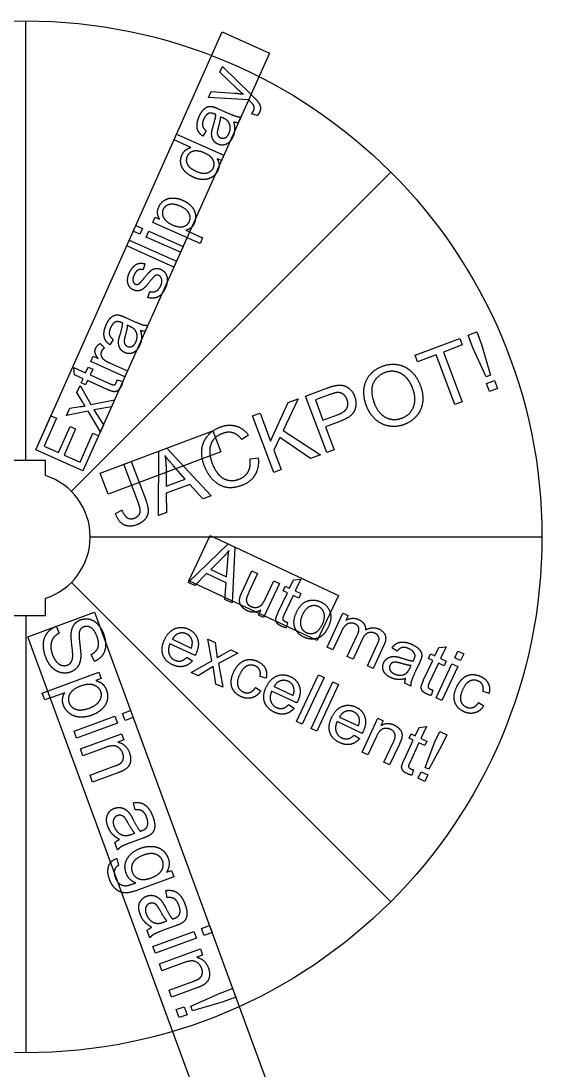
# Model space of a CAD drawing. Header units: millimetres. Extents: x 0 to 539, y 3 to 272.
# Drawn here: x 478.5 to 539.1, y 128.2 to 250.2 of the extents above; entities that cross this region are included whole.
import ezdxf

# ---------------------------------------------------------------- set-up
doc = ezdxf.new("R2010")
doc.units = ezdxf.units.MM
doc.layers.get('0').update_dxf_attribs({"linetype": 'CONTINUOUS'})

msp = doc.modelspace()

# ---------------------------------------------------------------- linework, layer by layer
for p, q in [((479.07, 199.12), (479.07, 250.25)), ((501.64, 244.3), (501.94, 244.97)), ((503.58, 242.42), (501.64, 244.3)), ((501.94, 244.97), (505.3, 241.66)), ((500.32, 241.34), (500.64, 242.06)), ((500.64, 242.06), (503.31, 241.86)), ((504.97, 241.07), (500.32, 241.34)), ((501.43, 240.05), (502.33, 239.65)), ((505.97, 239.24), (505.31, 239.44)), ((501.94, 239), (501.7, 239.11)), ((504.09, 239.12), (503.78, 238.42)), ((496.31, 236.41), (496.61, 237.08)), ((496.61, 237.08), (502.09, 234.63)), ((500.06, 237.46), (499.67, 236.84)), ((498.28, 235.53), (496.31, 236.41)), ((502.09, 234.63), (501.81, 234.01)), ((501.81, 234.01), (501.31, 234.23)), ((484.38, 195.55), (521.5, 232.68)), ((493.84, 226.82), (494.12, 227.43)), ((494.12, 227.43), (494.63, 227.2)), ((491.58, 225.8), (491.88, 226.47)), ((492.35, 225.45), (491.58, 225.8)), ((491.88, 226.47), (492.65, 226.12)), ((492.65, 226.12), (492.35, 225.45)), ((493.09, 225.12), (493.39, 225.8)), ((493.39, 225.8), (497.36, 224.03)), ((499.33, 224.37), (493.84, 226.82)), ((497.7, 225.91), (499.63, 225.04)), ((490.81, 224.08), (491.11, 224.75)), ((491.11, 224.75), (496.59, 222.31)), ((497.06, 223.35), (493.09, 225.12)), ((499.63, 225.04), (499.33, 224.37)), ((496.29, 221.63), (490.81, 224.08)), ((497.36, 224.03), (497.06, 223.35)), ((496.59, 222.31), (496.29, 221.63)), ((492.93, 222.01), (492.72, 221.31)), ((493.28, 218.08), (493.48, 218.79)), ((490.61, 215.79), (491.51, 215.39)), ((491.13, 214.75), (490.88, 214.86)), ((493.27, 214.86), (492.96, 214.16)), ((530.49, 213.71), (531.49, 214.08)), ((531.03, 212.25), (530.49, 213.71)), ((531.49, 214.08), (532.03, 212.63)), ((487.72, 212.75), (488.24, 212.24)), ((489.24, 213.21), (488.85, 212.59)), ((524.32, 211.39), (529.52, 213.34)), ((529.81, 212.57), (527.64, 211.75)), ((529.52, 213.34), (529.81, 212.57)), ((532.03, 212.63), (533.1, 209.07)), ((486.63, 210.65), (486.9, 211.26)), ((486.9, 211.26), (487.5, 210.99)), ((524.61, 210.62), (524.32, 211.39)), ((526.77, 211.43), (524.61, 210.62)), ((528.94, 205.65), (526.77, 211.43)), ((527.64, 211.75), (529.81, 205.97)), ((532.58, 208.87), (531.03, 212.25)), ((484.76, 209.09), (484.65, 209.94)), ((484.65, 209.94), (486.04, 209.32)), ((486.04, 209.32), (486.34, 210)), ((486.34, 210), (486.86, 209.77)), ((490.6, 208.88), (486.63, 210.65)), ((488.82, 210.48), (490.9, 209.55)), ((485.74, 208.65), (484.76, 209.09)), ((485.52, 208.16), (485.74, 208.65)), ((486.86, 209.77), (486.56, 209.09)), ((486.56, 209.09), (488.88, 208.05)), ((490.9, 209.55), (490.6, 208.88)), ((533.1, 209.07), (532.58, 208.87)), ((485.03, 207.06), (485.39, 207.87)), ((485.39, 207.87), (486.65, 205.66)), ((486.04, 207.93), (485.52, 208.16)), ((486.26, 208.42), (486.04, 207.93)), ((488.55, 207.4), (486.26, 208.42)), ((489.71, 208.5), (490.35, 208.33)), ((511.59, 206.61), (514.06, 207.54)), ((532.64, 208.08), (533.57, 208.43)), ((532.98, 207.17), (532.64, 208.08)), ((533.91, 207.51), (532.98, 207.17)), ((533.57, 208.43), (533.91, 207.51)), ((485.67, 205.97), (485.03, 207.06)), ((486.65, 205.66), (489.4, 206.2)), ((489.4, 206.2), (489.04, 205.37)), ((510.74, 206.3), (508.99, 202.61)), ((509.57, 205.86), (510.74, 206.3)), ((514.05, 200.06), (511.59, 206.61)), ((514.42, 206.79), (512.74, 206.17)), ((483.83, 204.36), (484.2, 205.2)), ((484.2, 205.2), (485.4, 205.4)), ((487.44, 205.11), (487.01, 205.04)), ((487.01, 205.04), (488.11, 203.3)), ((489.04, 205.37), (487.44, 205.11)), ((507.53, 201.38), (509.57, 205.86)), ((512.74, 206.17), (513.62, 203.82)), ((529.81, 205.97), (528.94, 205.65)), ((480.24, 200.37), (482, 204.33)), ((482.65, 204.05), (481.21, 200.81)), ((482, 204.33), (482.65, 204.05)), ((486.33, 204.86), (483.83, 204.36)), ((487.75, 202.48), (486.33, 204.86)), ((505.44, 204.31), (506.31, 204.63)), ((507.9, 197.75), (505.44, 204.31)), ((506.31, 204.63), (507.53, 201.38)), ((513.62, 203.82), (515.32, 204.46)), ((482.88, 200.06), (484.24, 203.09)), ((484.88, 202.81), (483.53, 199.77)), ((484.24, 203.09), (484.88, 202.81)), ((488.11, 203.3), (487.75, 202.48)), ((508.99, 202.61), (513.32, 199.79)), ((515.59, 203.68), (513.91, 203.05)), ((513.91, 203.05), (514.91, 200.39)), ((485.39, 198.94), (486.89, 202.31)), ((487.54, 202.02), (485.72, 197.93)), ((486.89, 202.31), (487.54, 202.02)), ((504.97, 202.08), (504.2, 201.56)), ((508.6, 201.8), (507.92, 200.35)), ((512.18, 199.36), (508.6, 201.8)), ((485.72, 197.93), (480.24, 200.37)), ((481.21, 200.81), (482.88, 200.06)), ((494.5, 192.73), (494.56, 200.22)), ((494.56, 200.22), (495.49, 200.57)), ((495.49, 200.57), (500.63, 195.03)), ((507.92, 200.35), (508.77, 198.08)), ((514.91, 200.39), (514.05, 200.06)), ((483.53, 199.77), (485.39, 198.94)), ((490.48, 198.69), (491.34, 199.02)), ((491.34, 199.02), (493.02, 194.55)), ((505.14, 199.34), (506.09, 199.45)), ((513.32, 199.79), (512.18, 199.36)), ((492.17, 194.18), (490.48, 198.69)), ((495.38, 198.32), (495.38, 196.13)), ((497.6, 196.96), (496.24, 198.52)), ((508.77, 198.08), (507.9, 197.75)), ((495.38, 196.13), (497.6, 196.96)), ((498.14, 196.35), (495.4, 195.33)), ((495.4, 195.33), (495.42, 193.07)), ((499.65, 194.66), (498.14, 196.35)), ((500.63, 195.03), (499.65, 194.66)), ((489.5, 192.97), (490.24, 193.37)), ((495.42, 193.07), (494.5, 192.73)), ((486.57, 190.25), (539.07, 190.25)), ((497.96, 184.96), (502.59, 189.43)), ((502.59, 189.43), (503.36, 189.07)), ((503.36, 189.07), (503.05, 182.59)), ((501.92, 187.78), (500.57, 186.46)), ((502.42, 185.6), (502.55, 187.38)), ((500.09, 185.98), (498.73, 184.61)), ((502.37, 184.92), (500.09, 185.98)), ((500.57, 186.46), (502.42, 185.6)), ((504.23, 183.87), (505.36, 186.31)), ((506.03, 186), (505.01, 183.81)), ((505.36, 186.31), (506.03, 186)), ((484.38, 184.95), (521.5, 147.82)), ((498.73, 184.61), (497.96, 184.96)), ((502.23, 182.97), (502.37, 184.92)), ((508.56, 184.82), (506.72, 180.88)), ((506.91, 183.02), (507.89, 185.13)), ((507.89, 185.13), (508.56, 184.82)), ((509, 183.98), (509.24, 184.5)), ((509.24, 184.5), (509.73, 184.27)), ((509.73, 184.27), (510.18, 185.25)), ((510.18, 185.25), (511.03, 185.34)), ((511.03, 185.34), (510.39, 183.96)), ((508.43, 181.49), (509.48, 183.75)), ((509.48, 183.75), (509, 183.98)), ((510.15, 183.44), (509.07, 181.14)), ((510.82, 183.13), (510.15, 183.44)), ((510.39, 183.96), (511.06, 183.65)), ((511.06, 183.65), (510.82, 183.13)), ((503.05, 182.59), (502.23, 182.97)), ((479.07, 181.12), (479.07, 130.25)), ((506.12, 181.16), (506.39, 181.74)), ((506.72, 180.88), (506.12, 181.16)), ((514.1, 177.44), (515.94, 181.38)), ((515.94, 181.38), (516.54, 181.1)), ((516.54, 181.1), (516.28, 180.55)), ((482.61, 179.85), (482.98, 179.05)), ((509.5, 180.31), (509.33, 179.67)), ((496.12, 178.35), (498.32, 177.32)), ((500.69, 175.85), (500.24, 178.36)), ((500.24, 178.36), (501.08, 177.98)), ((515.72, 179.17), (514.77, 177.13)), ((516.44, 176.35), (517.64, 178.91)), ((518.18, 178.32), (517.11, 176.03)), ((498.76, 176.45), (495.82, 177.82)), ((501.08, 177.98), (501.25, 176.77)), ((501.82, 176.49), (502.92, 177.12)), ((502.92, 177.12), (503.72, 176.74)), ((514.77, 177.13), (514.1, 177.44)), ((518.78, 175.26), (519.93, 177.74)), ((520.7, 177.65), (519.44, 174.95)), ((522.24, 176.96), (521.63, 177.35)), ((526.62, 176.4), (527.07, 177.37)), ((527.07, 177.37), (527.92, 177.47)), ((527.92, 177.47), (527.28, 176.09)), ((528.95, 176.2), (529.31, 176.97)), ((529.31, 176.97), (529.97, 176.66)), ((487.07, 175.77), (486.7, 176.58)), ((497.81, 176.25), (498.46, 175.84)), ((498.3, 174.48), (500.69, 175.85)), ((503.72, 176.74), (501.49, 175.52)), ((517.11, 176.03), (516.44, 176.35)), ((525.32, 173.61), (526.37, 175.88)), ((525.88, 176.11), (526.13, 176.63)), ((526.37, 175.88), (525.88, 176.11)), ((526.13, 176.63), (526.62, 176.4)), ((527.28, 176.09), (527.95, 175.78)), ((527.95, 175.78), (527.71, 175.26)), ((529.62, 175.89), (528.95, 176.2)), ((529.97, 176.66), (529.62, 175.89)), ((480.99, 172.09), (487.58, 174.5)), ((487.58, 174.5), (487.85, 173.77)), ((499.11, 174.1), (498.3, 174.48)), ((500.87, 175.17), (499.11, 174.1)), ((500.93, 174.74), (500.87, 175.17)), ((501.17, 173.14), (500.93, 174.74)), ((501.49, 175.52), (501.99, 172.76)), ((519.44, 174.95), (518.78, 175.26)), ((523.75, 175.05), (523.87, 175.29)), ((524.81, 175.54), (524.39, 174.65)), ((527.04, 175.57), (525.96, 173.27)), ((526.77, 171.53), (528.61, 175.47)), ((527.71, 175.26), (527.04, 175.57)), ((529.28, 175.16), (527.44, 171.22)), ((528.61, 175.47), (529.28, 175.16)), ((487.85, 173.77), (487.23, 173.54)), ((507, 173.8), (506.31, 174.01)), ((510.55, 168.76), (513.09, 174.2)), ((513.75, 173.89), (511.22, 168.45)), ((512.24, 167.97), (514.77, 173.41)), ((513.09, 174.2), (513.75, 173.89)), ((514.77, 173.41), (515.44, 173.1)), ((481.29, 171.28), (480.99, 172.09)), ((483.61, 172.13), (481.29, 171.28)), ((501.99, 172.76), (501.17, 173.14)), ((505.78, 172.74), (506.4, 172.35)), ((510.58, 170.94), (507.65, 172.31)), ((507.94, 172.84), (510.14, 171.81)), ((515.44, 173.1), (512.91, 167.66)), ((523.83, 172.9), (523.14, 173.23)), ((526.39, 172.43), (526.21, 171.8)), ((532.92, 172.05), (532.22, 172.25)), ((527.44, 171.22), (526.77, 171.53)), ((531.7, 170.99), (532.31, 170.6)), ((490.33, 169.71), (491.26, 170.05)), ((490.63, 168.91), (490.33, 169.71)), ((491.26, 170.05), (491.56, 169.25)), ((509.63, 170.74), (510.28, 170.33)), ((484.69, 167.65), (489.45, 169.39)), ((489.75, 168.58), (484.99, 166.84)), ((489.45, 169.39), (489.75, 168.58)), ((491.56, 169.25), (490.63, 168.91)), ((511.22, 168.45), (510.55, 168.76)), ((518.18, 167.39), (515.25, 168.76)), ((515.54, 169.29), (517.74, 168.27)), ((518.17, 165.21), (520, 169.15)), ((520, 169.15), (520.6, 168.87)), ((520.6, 168.87), (520.34, 168.31)), ((484.99, 166.84), (484.69, 167.65)), ((485.44, 165.61), (490.2, 167.36)), ((490.2, 167.36), (490.46, 166.63)), ((512.91, 167.66), (512.24, 167.97)), ((517.23, 167.19), (517.88, 166.79)), ((523.62, 166.83), (523.86, 167.35)), ((523.86, 167.35), (524.35, 167.12)), ((524.35, 167.12), (524.8, 168.1)), ((524.8, 168.1), (525.66, 168.19)), ((525.66, 168.19), (525.01, 166.81)), ((526.63, 166.42), (527.19, 167.62)), ((527.19, 167.62), (528.02, 167.24)), ((528.02, 167.24), (527.45, 166.03)), ((490.46, 166.63), (489.79, 166.38)), ((519.84, 167.05), (518.83, 164.9)), ((520.7, 164.03), (521.82, 166.43)), ((522.5, 166.14), (521.37, 163.72)), ((523.05, 164.34), (524.11, 166.6)), ((524.11, 166.6), (523.62, 166.83)), ((524.77, 166.29), (523.7, 163.99)), ((525.44, 165.98), (524.77, 166.29)), ((525.01, 166.81), (525.68, 166.5)), ((525.68, 166.5), (525.44, 165.98)), ((525.49, 163.44), (526.63, 166.42)), ((527.45, 166.03), (525.92, 163.24)), ((485.73, 164.8), (485.44, 165.61)), ((488.33, 165.76), (485.73, 164.8)), ((518.83, 164.9), (518.17, 165.21)), ((486.56, 162.55), (489.45, 163.61)), ((521.37, 163.72), (520.7, 164.03)), ((486.85, 161.74), (486.56, 162.55)), ((489.78, 162.81), (486.85, 161.74)), ((524.13, 163.16), (523.95, 162.52)), ((524.68, 162.17), (525.04, 162.93)), ((525.04, 162.93), (525.8, 162.57)), ((525.8, 162.57), (525.45, 161.81)), ((525.92, 163.24), (525.49, 163.44)), ((525.45, 161.81), (524.68, 162.17)), ((491.78, 158.51), (491.6, 159.33)), ((491.45, 155.68), (491.75, 155.79)), ((492.73, 155.22), (491.65, 154.83)), ((489.75, 153.84), (489.44, 154.68)), ((489.67, 152.85), (489.84, 152.02)), ((495.45, 151.24), (496.03, 151.45)), ((496.03, 151.45), (496.3, 150.7)), ((496.3, 150.7), (492.18, 149.2)), ((495.52, 148.29), (495.34, 149.12)), ((495.19, 145.47), (495.49, 145.58)), ((493.49, 143.63), (493.18, 144.47)), ((493.86, 142.63), (498.62, 144.37)), ((496.47, 145.01), (495.39, 144.62)), ((498.62, 144.37), (498.92, 143.57)), ((499.5, 144.7), (500.43, 145.04)), ((499.8, 143.89), (499.5, 144.7)), ((500.73, 144.23), (499.8, 143.89)), ((500.43, 145.04), (500.73, 144.23)), ((498.92, 143.57), (494.16, 141.82)), ((494.16, 141.82), (493.86, 142.63)), ((494.61, 140.59), (499.37, 142.34)), ((499.63, 141.61), (498.96, 141.36)), ((499.37, 142.34), (499.63, 141.61)), ((494.9, 139.79), (494.61, 140.59)), ((497.5, 140.74), (494.9, 139.79)), ((495.73, 137.53), (498.62, 138.59)), ((496.02, 136.72), (495.73, 137.53)), ((498.95, 137.8), (496.02, 136.72)), ((498.27, 135.66), (501.66, 137.18)), ((501.66, 137.18), (503.12, 137.71)), ((503.48, 136.71), (502.03, 136.18)), ((503.12, 137.71), (503.48, 136.71)), ((496.56, 135.27), (497.48, 135.6)), ((497.48, 135.6), (497.82, 134.68)), ((498.46, 135.14), (498.27, 135.66)), ((502.03, 136.18), (498.46, 135.14)), ((496.9, 134.34), (496.56, 135.27)), ((497.82, 134.68), (496.9, 134.34))]:
    msp.add_line(p, q)
for points in [[(507.39, 246.52), (485.72, 197.93), (480.24, 200.37), (501.91, 248.97)], [(501.75, 200.13), (488.64, 195.22), (487.72, 197.66), (500.83, 202.58)], [(512.96, 178.19), (498.05, 185.15), (500.5, 190.4), (515.41, 183.45)], [(504.34, 110.38), (479.32, 178.64), (487.07, 181.48), (512.09, 113.22)]]:
    msp.add_lwpolyline(points, close=True)
msp.add_lwpolyline([(481.39, 199.12), (476.39, 199.12), (476.39, 197.25, 0.688093), (476.39, 183.24), (476.39, 181.12), (481.39, 181.12), (481.39, 183.12, 0.726292), (481.39, 197.38)], format="xyb", close=True)
msp.add_circle((479.07, 190.25), 60)
for points in [[(503.31, 241.86), (503.82, 241.83), (504.36, 241.74)], [(504.36, 241.74), (503.95, 242.06), (503.58, 242.42)], [(505.3, 241.66), (505.85, 241.13), (506.04, 240.88)], [(505.11, 240.94), (505.06, 240.98), (504.97, 241.07)], [(505.52, 240.51), (505.44, 240.62), (505.11, 240.94)], [(505.63, 240.19), (505.61, 240.36), (505.52, 240.51)], [(506.04, 240.88), (506.29, 240.56), (506.34, 240.26)], [(498.99, 238.22), (499.02, 238.67), (499.25, 239.18)], [(499.25, 239.18), (499.48, 239.69), (499.74, 239.95)], [(499.74, 239.95), (500, 240.22), (500.25, 240.28)], [(500.33, 239.5), (499.99, 239.34), (499.76, 238.83)], [(500.25, 240.28), (500.49, 240.35), (500.8, 240.29)], [(501, 239.43), (500.59, 239.61), (500.33, 239.5)], [(500.8, 240.29), (500.99, 240.25), (501.43, 240.05)], [(500.87, 238.05), (501.13, 238.9), (501.17, 239.35)], [(501.17, 239.35), (501.03, 239.41), (501, 239.43)], [(502.33, 239.65), (503.27, 239.23), (503.54, 239.16)], [(503.54, 239.16), (503.8, 239.09), (504.09, 239.12)], [(505.31, 239.44), (505.47, 239.64), (505.54, 239.8)], [(505.54, 239.8), (505.64, 240.03), (505.63, 240.19)], [(506.25, 239.63), (506.16, 239.44), (505.97, 239.24)], [(506.34, 240.26), (506.39, 239.95), (506.25, 239.63)], [(499.12, 237.44), (498.95, 237.77), (498.99, 238.22)], [(499.76, 238.83), (499.55, 238.36), (499.62, 238.06)], [(499.62, 238.06), (499.68, 237.76), (500.06, 237.46)], [(500.7, 237.4), (500.74, 237.62), (500.87, 238.05)], [(501.7, 239.11), (501.68, 238.68), (501.46, 237.9)], [(502.57, 238.6), (502.39, 238.81), (501.94, 239)], [(502.84, 237.94), (502.8, 238.32), (502.57, 238.6)], [(502.7, 237.18), (502.87, 237.56), (502.84, 237.94)], [(503.23, 238.5), (503.38, 237.98), (503.35, 237.58)], [(503.78, 238.42), (503.52, 238.4), (503.23, 238.5)], [(499.67, 236.84), (499.29, 237.12), (499.12, 237.44)], [(500.71, 236.82), (500.66, 237.1), (500.7, 237.4)], [(500.94, 236.3), (500.76, 236.54), (500.71, 236.82)], [(501.46, 237.9), (501.34, 237.46), (501.33, 237.25)], [(501.33, 237.25), (501.33, 237.05), (501.44, 236.89)], [(501.44, 236.89), (501.54, 236.73), (501.71, 236.66)], [(502.25, 236.66), (502.52, 236.78), (502.7, 237.18)], [(503.15, 236.78), (502.86, 236.13), (502.39, 235.92)], [(503.35, 237.58), (503.33, 237.18), (503.15, 236.78)], [(497.68, 235.25), (497.95, 235.46), (498.28, 235.53)], [(501.41, 235.93), (501.12, 236.06), (500.94, 236.3)], [(502.39, 235.92), (501.91, 235.71), (501.41, 235.93)], [(501.71, 236.66), (501.98, 236.54), (502.25, 236.66)], [(497.1, 233.68), (497.02, 234.19), (497.24, 234.68)], [(497.24, 234.68), (497.4, 235.04), (497.68, 235.25)], [(497.83, 234.49), (497.63, 234.05), (497.86, 233.58)], [(498.55, 235.1), (498.03, 234.95), (497.83, 234.49)], [(499.89, 234.88), (499.07, 235.24), (498.55, 235.1)], [(500.85, 234.08), (500.63, 234.55), (499.89, 234.88)], [(497.58, 232.75), (497.19, 233.17), (497.1, 233.68)], [(497.86, 233.58), (498.09, 233.12), (498.88, 232.77)], [(500.16, 232.58), (500.68, 232.73), (500.88, 233.17)], [(500.88, 233.17), (501.08, 233.61), (500.85, 234.08)], [(501.31, 234.23), (501.73, 233.59), (501.4, 232.86)], [(498.57, 232.07), (497.98, 232.34), (497.58, 232.75)], [(499.75, 231.81), (499.18, 231.8), (498.57, 232.07)], [(498.88, 232.77), (499.64, 232.43), (500.16, 232.58)], [(500.75, 232.1), (500.31, 231.82), (499.75, 231.81)], [(501.4, 232.86), (501.19, 232.38), (500.75, 232.1)], [(494.54, 228.62), (494.77, 229.13), (495.2, 229.4)], [(495.2, 229.4), (495.64, 229.68), (496.2, 229.66)], [(496.2, 229.66), (496.77, 229.65), (497.34, 229.39)], [(497.34, 229.39), (497.95, 229.12), (498.34, 228.68)], [(494.4, 227.89), (494.37, 228.24), (494.54, 228.62)], [(495.04, 228.33), (494.85, 227.9), (495.1, 227.38)], [(495.75, 228.9), (495.23, 228.76), (495.04, 228.33)], [(497.03, 228.71), (496.27, 229.05), (495.75, 228.9)], [(498.06, 227.86), (497.82, 228.35), (497.03, 228.71)], [(498.34, 228.68), (498.73, 228.25), (498.8, 227.71)], [(494.63, 227.2), (494.43, 227.55), (494.4, 227.89)], [(495.1, 227.38), (495.36, 226.88), (496.12, 226.53)], [(497.39, 226.34), (497.9, 226.49), (498.09, 226.93)], [(498.09, 226.93), (498.3, 227.38), (498.06, 227.86)], [(498.8, 227.71), (498.87, 227.18), (498.67, 226.73)], [(496.12, 226.53), (496.89, 226.19), (497.39, 226.34)], [(498.26, 226.18), (498, 225.98), (497.7, 225.91)], [(498.67, 226.73), (498.52, 226.39), (498.26, 226.18)], [(491.61, 221.69), (491.9, 221.99), (492.21, 222.05)], [(492.21, 222.05), (492.51, 222.12), (492.93, 222.01)], [(490.93, 220.32), (490.97, 220.63), (491.11, 220.94)], [(491.11, 220.94), (491.32, 221.4), (491.61, 221.69)], [(492.13, 221.27), (491.86, 221.13), (491.69, 220.74)], [(492.72, 221.31), (492.4, 221.41), (492.13, 221.27)], [(492.82, 220.32), (493.33, 220.95), (493.58, 221.18)], [(493.58, 221.18), (493.82, 221.41), (494.13, 221.46)], [(494.13, 221.46), (494.43, 221.52), (494.77, 221.37)], [(494.77, 221.37), (495.11, 221.22), (495.32, 220.89)], [(495.32, 220.89), (495.53, 220.56), (495.53, 220.12)], [(490.94, 219.8), (490.89, 220.01), (490.93, 220.32)], [(491.17, 219.3), (490.99, 219.53), (490.94, 219.8)], [(491.69, 220.74), (491.48, 220.27), (491.54, 220.01)], [(491.54, 220.01), (491.61, 219.74), (491.81, 219.65)], [(491.81, 219.65), (491.95, 219.59), (492.09, 219.63)], [(492.09, 219.63), (492.23, 219.66), (492.38, 219.8)], [(492.38, 219.8), (492.46, 219.89), (492.82, 220.32)], [(493.55, 220.02), (493.04, 219.36), (492.77, 219.14)], [(494.09, 220.61), (493.94, 220.51), (493.55, 220.02)], [(494.54, 220.65), (494.31, 220.75), (494.09, 220.61)], [(494.88, 220.22), (494.79, 220.53), (494.54, 220.65)], [(494.76, 219.45), (494.97, 219.91), (494.88, 220.22)], [(495.53, 220.12), (495.52, 219.68), (495.32, 219.21)], [(491.6, 218.96), (491.34, 219.08), (491.17, 219.3)], [(492.2, 218.87), (491.89, 218.83), (491.6, 218.96)], [(492.77, 219.14), (492.51, 218.91), (492.2, 218.87)], [(493.48, 218.79), (493.9, 218.67), (494.23, 218.83)], [(494.23, 218.83), (494.56, 218.99), (494.76, 219.45)], [(495.32, 219.21), (494.97, 218.43), (494.47, 218.17)], [(494.47, 218.17), (493.97, 217.91), (493.28, 218.08)], [(488.92, 215.7), (489.18, 215.96), (489.43, 216.03)], [(489.43, 216.03), (489.68, 216.1), (489.98, 216.04)], [(489.98, 216.04), (490.17, 215.99), (490.61, 215.79)], [(488.17, 213.96), (488.2, 214.41), (488.43, 214.93)], [(488.43, 214.93), (488.66, 215.43), (488.92, 215.7)], [(489.51, 215.24), (489.17, 215.09), (488.94, 214.58)], [(490.18, 215.18), (489.77, 215.36), (489.51, 215.24)], [(490.05, 213.79), (490.31, 214.65), (490.35, 215.09)], [(490.35, 215.09), (490.22, 215.16), (490.18, 215.18)], [(490.88, 214.86), (490.87, 214.43), (490.64, 213.65)], [(491.75, 214.34), (491.57, 214.55), (491.13, 214.75)], [(491.51, 215.39), (492.45, 214.97), (492.72, 214.9)], [(492.72, 214.9), (492.99, 214.84), (493.27, 214.86)], [(488.31, 213.19), (488.14, 213.51), (488.17, 213.96)], [(488.94, 214.58), (488.73, 214.11), (488.8, 213.8)], [(488.8, 213.8), (488.86, 213.5), (489.24, 213.21)], [(489.88, 213.15), (489.92, 213.37), (490.05, 213.79)], [(490.64, 213.65), (490.52, 213.21), (490.52, 213)], [(492.02, 213.69), (491.98, 214.07), (491.75, 214.34)], [(491.88, 212.92), (492.05, 213.31), (492.02, 213.69)], [(492.41, 214.25), (492.56, 213.73), (492.53, 213.32)], [(492.96, 214.16), (492.7, 214.15), (492.41, 214.25)], [(487.19, 212.16), (487.35, 212.5), (487.72, 212.75)], [(488.85, 212.59), (488.47, 212.87), (488.31, 213.19)], [(489.89, 212.56), (489.84, 212.85), (489.88, 213.15)], [(490.12, 212.04), (489.94, 212.29), (489.89, 212.56)], [(490.52, 213), (490.51, 212.8), (490.62, 212.64)], [(490.62, 212.64), (490.72, 212.48), (490.89, 212.4)], [(490.89, 212.4), (491.16, 212.28), (491.43, 212.4)], [(491.43, 212.4), (491.7, 212.53), (491.88, 212.92)], [(492.33, 212.53), (492.04, 211.87), (491.57, 211.66)], [(492.53, 213.32), (492.51, 212.92), (492.33, 212.53)], [(487.14, 211.66), (487.09, 211.92), (487.19, 212.16)], [(487.5, 210.99), (487.18, 211.41), (487.14, 211.66)], [(487.87, 211.81), (487.78, 211.59), (487.83, 211.36)], [(487.83, 211.36), (487.89, 211.12), (488.09, 210.94)], [(488.24, 212.24), (487.98, 212.06), (487.87, 211.81)], [(490.59, 211.68), (490.3, 211.81), (490.12, 212.04)], [(491.57, 211.66), (491.09, 211.45), (490.59, 211.68)], [(488.09, 210.94), (488.4, 210.67), (488.82, 210.48)], [(518.61, 208.33), (519.14, 209.58), (520.53, 210.1)], [(520.53, 210.1), (521.43, 210.44), (522.32, 210.28)], [(522.32, 210.28), (523.22, 210.12), (523.89, 209.48)], [(520.81, 209.35), (519.89, 209.01), (519.46, 208.12)], [(522.1, 209.46), (521.46, 209.6), (520.81, 209.35)], [(523.24, 208.83), (522.75, 209.33), (522.1, 209.46)], [(524.04, 207.54), (523.73, 208.34), (523.24, 208.83)], [(523.89, 209.48), (524.56, 208.86), (524.93, 207.87)], [(488.88, 208.05), (489.17, 207.93), (489.27, 207.92)], [(489.27, 207.92), (489.37, 207.92), (489.45, 207.98)], [(489.45, 207.98), (489.54, 208.04), (489.6, 208.19)], [(489.6, 208.19), (489.65, 208.3), (489.71, 208.5)], [(490.18, 207.8), (490.02, 207.43), (489.81, 207.28)], [(490.35, 208.33), (490.28, 208.02), (490.18, 207.8)], [(514.06, 207.54), (514.71, 207.79), (515.08, 207.85)], [(515.08, 207.85), (515.59, 207.95), (516, 207.85)], [(516, 207.85), (516.42, 207.75), (516.76, 207.41)], [(516.76, 207.41), (517.12, 207.08), (517.3, 206.6)], [(518.69, 205.44), (518.08, 207.08), (518.61, 208.33)], [(519.46, 208.12), (519.04, 207.25), (519.59, 205.77)], [(524.13, 205.35), (524.51, 206.28), (524.04, 207.54)], [(524.93, 207.87), (525.31, 206.87), (525.2, 205.94)], [(489.38, 207.13), (489.15, 207.13), (488.55, 207.4)], [(489.81, 207.28), (489.6, 207.13), (489.38, 207.13)], [(515.25, 207.04), (515.01, 207.02), (514.42, 206.79)], [(515.94, 206.86), (515.63, 207.07), (515.25, 207.04)], [(516.42, 206.23), (516.26, 206.64), (515.94, 206.86)], [(516.39, 205.22), (516.63, 205.66), (516.42, 206.23)], [(517.3, 206.6), (517.61, 205.76), (517.3, 204.98)], [(485.4, 205.4), (485.75, 205.45), (485.97, 205.48)], [(485.97, 205.48), (485.8, 205.75), (485.67, 205.97)], [(515.32, 204.46), (516.16, 204.77), (516.39, 205.22)], [(517.3, 204.98), (516.99, 204.2), (515.59, 203.68)], [(519.68, 203.95), (519.02, 204.58), (518.69, 205.44)], [(519.59, 205.77), (520.04, 204.58), (520.93, 204.14)], [(522.78, 204.06), (523.76, 204.42), (524.13, 205.35)], [(525.2, 205.94), (525.09, 205), (524.51, 204.32)], [(521.24, 203.14), (520.35, 203.32), (519.68, 203.95)], [(520.93, 204.14), (521.82, 203.7), (522.78, 204.06)], [(524.51, 204.32), (523.92, 203.64), (523.07, 203.32)], [(500.23, 202.02), (500.8, 202.69), (501.67, 203.02)], [(501.67, 203.02), (502.65, 203.39), (503.51, 203.14)], [(503.51, 203.14), (504.37, 202.89), (504.97, 202.08)], [(523.07, 203.32), (522.14, 202.97), (521.24, 203.14)], [(499.55, 200.45), (499.66, 201.36), (500.23, 202.02)], [(500.8, 201.43), (500.43, 200.88), (500.46, 200.19)], [(501.93, 202.27), (501.17, 201.99), (500.8, 201.43)], [(503.14, 202.35), (502.59, 202.52), (501.93, 202.27)], [(504.2, 201.56), (503.7, 202.19), (503.14, 202.35)], [(499.83, 198.52), (499.45, 199.54), (499.55, 200.45)], [(500.46, 200.19), (500.48, 199.51), (500.72, 198.86)], [(496.24, 198.52), (495.62, 199.23), (495.26, 199.7)], [(495.26, 199.7), (495.38, 199.03), (495.38, 198.32)], [(504.93, 197.84), (505.27, 198.45), (505.14, 199.34)], [(506.09, 199.45), (506.22, 198.28), (505.72, 197.45)], [(500.83, 196.89), (500.18, 197.58), (499.83, 198.52)], [(500.72, 198.86), (501.04, 198.02), (501.51, 197.49)], [(503.85, 196.95), (504.58, 197.23), (504.93, 197.84)], [(502.31, 196.02), (501.49, 196.2), (500.83, 196.89)], [(501.51, 197.49), (501.99, 196.96), (502.62, 196.84)], [(502.62, 196.84), (503.25, 196.73), (503.85, 196.95)], [(505.72, 197.45), (505.22, 196.62), (504.2, 196.24)], [(504.2, 196.24), (503.14, 195.84), (502.31, 196.02)], [(492.39, 193.32), (492.38, 193.61), (492.17, 194.18)], [(493.02, 194.55), (493.33, 193.73), (493.3, 193.2)], [(490.49, 191.66), (489.85, 191.99), (489.5, 192.97)], [(490.24, 193.37), (490.56, 192.63), (490.91, 192.45)], [(491.71, 192.43), (492.04, 192.56), (492.22, 192.79)], [(492.22, 192.79), (492.4, 193.03), (492.39, 193.32)], [(493.3, 193.2), (493.27, 192.68), (492.93, 192.28)], [(492, 191.66), (491.14, 191.34), (490.49, 191.66)], [(490.91, 192.45), (491.27, 192.27), (491.71, 192.43)], [(492.93, 192.28), (492.58, 191.88), (492, 191.66)], [(502.69, 188.68), (502.34, 188.21), (501.92, 187.78)], [(502.55, 187.38), (502.61, 188.18), (502.69, 188.68)], [(503.95, 182.63), (503.9, 182.9), (503.98, 183.23)], [(503.98, 183.23), (504.03, 183.44), (504.23, 183.87)], [(504.73, 183.09), (504.67, 182.8), (504.8, 182.55)], [(505.01, 183.81), (504.77, 183.29), (504.73, 183.09)], [(506.44, 182.3), (506.67, 182.52), (506.91, 183.02)], [(504.24, 182.09), (504, 182.36), (503.95, 182.63)], [(504.83, 181.65), (504.48, 181.81), (504.24, 182.09)], [(504.8, 182.55), (504.93, 182.3), (505.23, 182.16)], [(505.23, 182.16), (505.53, 182.02), (505.87, 182.05)], [(505.87, 182.05), (506.21, 182.09), (506.44, 182.3)], [(510.55, 181.49), (511.06, 182.59), (511.91, 182.83)], [(512.09, 182.15), (511.59, 181.93), (511.23, 181.17)], [(511.91, 182.83), (512.62, 183.03), (513.36, 182.69)], [(513.1, 182.14), (512.6, 182.37), (512.09, 182.15)], [(513.74, 181.38), (513.59, 181.91), (513.1, 182.14)], [(513.36, 182.69), (514.17, 182.31), (514.43, 181.54)], [(484.73, 180.08), (485.01, 180.44), (485.47, 180.61)], [(485.47, 180.61), (485.96, 180.79), (486.5, 180.67)], [(486.5, 180.67), (487.04, 180.54), (487.46, 180.08)], [(506.39, 181.74), (505.62, 181.28), (504.83, 181.65)], [(508.14, 180.66), (508.15, 180.89), (508.43, 181.49)], [(508.28, 180.23), (508.14, 180.44), (508.14, 180.66)], [(509.07, 181.14), (508.94, 180.86), (508.94, 180.76)], [(508.94, 180.76), (508.94, 180.66), (508.99, 180.58)], [(508.99, 180.58), (509.05, 180.49), (509.2, 180.42)], [(510.34, 179.73), (510.08, 180.5), (510.55, 181.49)], [(511.23, 181.17), (510.88, 180.42), (511.04, 179.88)], [(513.56, 180.11), (513.9, 180.84), (513.74, 181.38)], [(514.43, 181.54), (514.7, 180.77), (514.26, 179.83)], [(516.28, 180.55), (516.6, 180.75), (516.99, 180.78)], [(516.99, 180.78), (517.38, 180.81), (517.77, 180.63)], [(517.77, 180.63), (518.21, 180.43), (518.4, 180.11)], [(481.56, 179.05), (481.96, 179.59), (482.61, 179.85)], [(484.38, 179.15), (484.45, 179.71), (484.73, 180.08)], [(485.83, 179.79), (485.48, 179.66), (485.34, 179.32)], [(486.66, 179.69), (486.24, 179.94), (485.83, 179.79)], [(487.37, 178.64), (487.08, 179.43), (486.66, 179.69)], [(487.46, 180.08), (487.88, 179.62), (488.13, 178.96)], [(495.2, 178.28), (495.66, 179.27), (496.43, 179.58)], [(496.43, 179.58), (497.2, 179.89), (498.01, 179.51)], [(498.01, 179.51), (498.8, 179.14), (499.05, 178.37)], [(508.79, 179.85), (508.43, 180.02), (508.28, 180.23)], [(509.33, 179.67), (509.02, 179.75), (508.79, 179.85)], [(509.2, 180.42), (509.31, 180.37), (509.5, 180.31)], [(511.44, 178.57), (510.61, 178.96), (510.34, 179.73)], [(511.04, 179.88), (511.19, 179.36), (511.69, 179.12)], [(512.7, 179.11), (513.2, 179.34), (513.56, 180.11)], [(514.26, 179.83), (513.91, 179.07), (513.48, 178.74)], [(516.22, 179.94), (515.97, 179.71), (515.72, 179.17)], [(516.76, 180.22), (516.46, 180.18), (516.22, 179.94)], [(517.35, 180.12), (517.07, 180.25), (516.76, 180.22)], [(517.79, 179.65), (517.73, 179.95), (517.35, 180.12)], [(517.64, 178.91), (517.84, 179.35), (517.79, 179.65)], [(518.4, 180.11), (518.6, 179.8), (518.56, 179.42)], [(518.56, 179.42), (519.35, 179.89), (520.1, 179.54)], [(520.1, 179.54), (520.69, 179.27), (520.85, 178.8)], [(481.13, 177.82), (481.17, 178.52), (481.56, 179.05)], [(482.27, 178.49), (482.04, 178.16), (482, 177.64)], [(482.98, 179.05), (482.51, 178.81), (482.27, 178.49)], [(484.43, 177.73), (484.32, 178.72), (484.38, 179.15)], [(485.34, 179.32), (485.21, 178.99), (485.35, 177.84)], [(487.47, 177.38), (487.65, 177.88), (487.37, 178.64)], [(488.13, 178.96), (488.39, 178.23), (488.36, 177.59)], [(495.01, 176.55), (494.75, 177.32), (495.2, 178.28)], [(496.85, 179.01), (496.39, 178.85), (496.12, 178.35)], [(497.77, 178.96), (497.31, 179.17), (496.85, 179.01)], [(498.41, 178.19), (498.27, 178.72), (497.77, 178.96)], [(498.32, 177.32), (498.5, 177.84), (498.41, 178.19)], [(499.05, 178.37), (499.3, 177.6), (498.85, 176.63)], [(512.5, 178.37), (511.95, 178.33), (511.44, 178.57)], [(511.69, 179.12), (512.19, 178.89), (512.7, 179.11)], [(513.48, 178.74), (513.05, 178.41), (512.5, 178.37)], [(518.86, 179.08), (518.46, 178.93), (518.18, 178.32)], [(519.68, 179.03), (519.27, 179.23), (518.86, 179.08)], [(520.03, 178.74), (519.91, 178.93), (519.68, 179.03)], [(519.93, 177.74), (520.12, 178.14), (520.14, 178.35)], [(520.14, 178.35), (520.16, 178.55), (520.03, 178.74)], [(520.85, 178.8), (521.02, 178.33), (520.7, 177.65)], [(481.42, 176.23), (481.09, 177.12), (481.13, 177.82)], [(482, 177.64), (481.98, 177.12), (482.18, 176.56)], [(484.54, 176.44), (484.55, 176.75), (484.43, 177.73)], [(485.35, 177.84), (485.5, 176.69), (485.47, 176.23)], [(486.7, 176.58), (487.3, 176.88), (487.47, 177.38)], [(488.36, 177.59), (488.33, 176.94), (487.98, 176.47)], [(495.82, 177.82), (495.56, 177.15), (495.73, 176.65)], [(521.63, 177.35), (521.92, 177.73), (522.24, 177.89)], [(522.24, 177.89), (522.57, 178.06), (523.02, 178.01)], [(522.85, 177.39), (522.55, 177.33), (522.24, 176.96)], [(523.62, 177.23), (523.15, 177.45), (522.85, 177.39)], [(523.02, 178.01), (523.47, 177.98), (523.98, 177.74)], [(524.28, 176.65), (524.13, 177), (523.62, 177.23)], [(523.98, 177.74), (524.48, 177.5), (524.74, 177.24)], [(524.74, 177.24), (525, 176.97), (525.06, 176.72)], [(482.13, 175.06), (481.67, 175.53), (481.42, 176.23)], [(482.18, 176.56), (482.36, 176.06), (482.65, 175.73)], [(482.65, 175.73), (482.94, 175.4), (483.26, 175.31)], [(483.9, 175.33), (484.2, 175.45), (484.37, 175.71)], [(484.37, 175.71), (484.54, 175.97), (484.54, 176.44)], [(485.47, 176.23), (485.41, 175.56), (485.11, 175.14)], [(487.98, 176.47), (487.64, 176), (487.07, 175.77)], [(496.13, 175.38), (495.27, 175.78), (495.01, 176.55)], [(495.73, 176.65), (495.9, 176.15), (496.39, 175.92)], [(496.39, 175.92), (496.76, 175.75), (497.11, 175.82)], [(497.11, 175.82), (497.46, 175.9), (497.81, 176.25)], [(498.46, 175.84), (498.01, 175.31), (497.41, 175.19)], [(498.85, 176.63), (498.82, 176.57), (498.76, 176.45)], [(501.25, 176.77), (501.3, 176.43), (501.32, 176.2)], [(501.32, 176.2), (501.6, 176.37), (501.82, 176.49)], [(503.98, 175.56), (504.42, 175.94), (504.96, 175.98)], [(504.96, 175.98), (505.5, 176.02), (506.01, 175.78)], [(506.01, 175.78), (506.65, 175.48), (506.91, 174.97)], [(520.69, 175.63), (520.82, 175.92), (521.06, 176.1)], [(521.06, 176.1), (521.31, 176.28), (521.59, 176.32)], [(521.59, 176.32), (521.87, 176.37), (522.17, 176.32)], [(522.02, 175.69), (521.81, 175.69), (521.65, 175.59)], [(522.66, 175.55), (522.22, 175.68), (522.02, 175.69)], [(522.17, 176.32), (522.39, 176.28), (522.81, 176.14)], [(522.81, 176.14), (523.67, 175.86), (524.11, 175.81)], [(524.11, 175.81), (524.18, 175.95), (524.2, 175.99)], [(524.2, 175.99), (524.39, 176.39), (524.28, 176.65)], [(525.06, 176.17), (525.01, 175.99), (524.81, 175.54)], [(525.06, 176.72), (525.13, 176.47), (525.06, 176.17)], [(483.17, 174.46), (482.6, 174.59), (482.13, 175.06)], [(484.27, 174.52), (483.75, 174.33), (483.17, 174.46)], [(483.26, 175.31), (483.59, 175.22), (483.9, 175.33)], [(485.11, 175.14), (484.8, 174.72), (484.27, 174.52)], [(497.41, 175.19), (496.82, 175.06), (496.13, 175.38)], [(503.03, 172.8), (502.79, 173.56), (503.25, 174.55)], [(503.25, 174.55), (503.55, 175.18), (503.98, 175.56)], [(504.79, 175.24), (504.31, 175.03), (503.94, 174.24)], [(505.78, 175.22), (505.28, 175.46), (504.79, 175.24)], [(506.26, 174.76), (506.12, 175.07), (505.78, 175.22)], [(506.31, 174.01), (506.4, 174.45), (506.26, 174.76)], [(506.91, 174.97), (507.17, 174.45), (507, 173.8)], [(520.66, 174.66), (520.46, 175.14), (520.69, 175.63)], [(521.51, 173.88), (520.86, 174.18), (520.66, 174.66)], [(521.41, 175.32), (521.29, 175.05), (521.4, 174.78)], [(521.4, 174.78), (521.52, 174.51), (521.91, 174.32)], [(521.65, 175.59), (521.49, 175.49), (521.41, 175.32)], [(523.87, 175.29), (523.44, 175.31), (522.66, 175.55)], [(523.33, 174.43), (523.55, 174.6), (523.75, 175.05)], [(524.39, 174.65), (523.96, 173.72), (523.88, 173.45)], [(487.23, 173.54), (487.69, 173.41), (487.99, 173.15)], [(503.94, 174.24), (503.57, 173.45), (503.71, 172.95)], [(507.02, 172.77), (507.48, 173.76), (508.25, 174.07)], [(508.67, 173.5), (508.21, 173.34), (507.94, 172.84)], [(508.25, 174.07), (509.02, 174.38), (509.84, 174)], [(509.59, 173.45), (509.13, 173.66), (508.67, 173.5)], [(510.23, 172.68), (510.1, 173.21), (509.59, 173.45)], [(509.84, 174), (510.63, 173.63), (510.88, 172.86)], [(522.3, 173.66), (521.9, 173.69), (521.51, 173.88)], [(521.91, 174.32), (522.3, 174.14), (522.68, 174.17)], [(523.23, 173.77), (522.71, 173.63), (522.3, 173.66)], [(522.68, 174.17), (523.06, 174.2), (523.33, 174.43)], [(523.14, 173.23), (523.13, 173.48), (523.23, 173.77)], [(523.88, 173.45), (523.81, 173.19), (523.83, 172.9)], [(525.03, 172.78), (525.04, 173.01), (525.32, 173.61)], [(525.96, 173.27), (525.83, 172.98), (525.83, 172.88)], [(529.16, 172.8), (529.46, 173.43), (529.89, 173.81)], [(530.7, 173.49), (530.22, 173.28), (529.86, 172.49)], [(529.89, 173.81), (530.33, 174.19), (530.87, 174.23)], [(531.69, 173.47), (531.19, 173.71), (530.7, 173.49)], [(530.87, 174.23), (531.42, 174.27), (531.92, 174.03)], [(532.17, 173.01), (532.03, 173.31), (531.69, 173.47)], [(531.92, 174.03), (532.57, 173.73), (532.82, 173.22)], [(483.37, 171.45), (483.42, 171.83), (483.61, 172.13)], [(485.44, 172.89), (484.52, 172.55), (484.22, 172.02)], [(486.98, 173.01), (486.36, 173.23), (485.44, 172.89)], [(487.8, 172.27), (487.61, 172.78), (486.98, 173.01)], [(487.67, 171.21), (487.99, 171.75), (487.8, 172.27)], [(487.99, 173.15), (488.29, 172.89), (488.46, 172.42)], [(488.46, 172.42), (488.68, 171.82), (488.54, 171.23)], [(504.09, 171.67), (503.28, 172.04), (503.03, 172.8)], [(503.71, 172.95), (503.85, 172.45), (504.34, 172.22)], [(504.34, 172.22), (504.73, 172.04), (505.11, 172.15)], [(505.11, 172.15), (505.48, 172.27), (505.78, 172.74)], [(506.4, 172.35), (505.98, 171.72), (505.35, 171.54)], [(506.83, 171.04), (506.57, 171.8), (507.02, 172.77)], [(507.65, 172.31), (507.38, 171.64), (507.55, 171.14)], [(510.14, 171.81), (510.33, 172.33), (510.23, 172.68)], [(510.88, 172.86), (511.13, 172.09), (510.67, 171.11)], [(525.17, 172.35), (525.02, 172.56), (525.03, 172.78)], [(525.68, 171.98), (525.32, 172.14), (525.17, 172.35)], [(525.83, 172.88), (525.82, 172.78), (525.88, 172.7)], [(525.88, 172.7), (525.94, 172.61), (526.09, 172.54)], [(526.09, 172.54), (526.2, 172.49), (526.39, 172.43)], [(528.94, 171.05), (528.7, 171.81), (529.16, 172.8)], [(529.86, 172.49), (529.49, 171.7), (529.62, 171.2)], [(532.22, 172.25), (532.31, 172.69), (532.17, 173.01)], [(532.82, 173.22), (533.08, 172.7), (532.92, 172.05)], [(483.46, 170.66), (483.32, 171.06), (483.37, 171.45)], [(484.22, 172.02), (483.91, 171.48), (484.11, 170.96)], [(484.11, 170.96), (484.3, 170.42), (484.9, 170.2)], [(486.45, 170.33), (487.36, 170.67), (487.67, 171.21)], [(488.54, 171.23), (488.4, 170.65), (487.91, 170.2)], [(505.35, 171.54), (504.73, 171.37), (504.09, 171.67)], [(507.95, 169.86), (507.09, 170.27), (506.83, 171.04)], [(507.55, 171.14), (507.72, 170.64), (508.21, 170.41)], [(510.67, 171.11), (510.64, 171.05), (510.58, 170.94)], [(526.21, 171.8), (525.9, 171.87), (525.68, 171.98)], [(530, 169.92), (529.19, 170.29), (528.94, 171.05)], [(529.62, 171.2), (529.76, 170.7), (530.25, 170.47)], [(531.02, 170.4), (531.39, 170.52), (531.7, 170.99)], [(484.16, 169.72), (483.67, 170.11), (483.46, 170.66)], [(485.33, 169.29), (484.65, 169.34), (484.16, 169.72)], [(484.9, 170.2), (485.5, 169.98), (486.45, 170.33)], [(487.91, 170.2), (487.43, 169.76), (486.75, 169.51)], [(509.24, 169.67), (508.64, 169.54), (507.95, 169.86)], [(508.21, 170.41), (508.58, 170.24), (508.93, 170.31)], [(508.93, 170.31), (509.28, 170.38), (509.63, 170.74)], [(510.28, 170.33), (509.83, 169.8), (509.24, 169.67)], [(514.62, 169.22), (515.08, 170.22), (515.85, 170.53)], [(516.27, 169.96), (515.81, 169.79), (515.54, 169.29)], [(515.85, 170.53), (516.62, 170.84), (517.44, 170.46)], [(517.19, 169.9), (516.73, 170.12), (516.27, 169.96)], [(517.83, 169.13), (517.7, 169.67), (517.19, 169.9)], [(517.44, 170.46), (518.23, 170.09), (518.48, 169.32)], [(531.27, 169.79), (530.65, 169.61), (530, 169.92)], [(530.25, 170.47), (530.64, 170.29), (531.02, 170.4)], [(532.31, 170.6), (531.89, 169.97), (531.27, 169.79)], [(486.75, 169.51), (486.02, 169.24), (485.33, 169.29)], [(514.43, 167.49), (514.17, 168.26), (514.62, 169.22)], [(515.25, 168.76), (514.98, 168.1), (515.15, 167.6)], [(517.74, 168.27), (517.93, 168.79), (517.83, 169.13)], [(518.48, 169.32), (518.73, 168.54), (518.27, 167.57)], [(520.34, 168.31), (521.08, 168.76), (521.9, 168.37)], [(521.9, 168.37), (522.25, 168.21), (522.49, 167.94)], [(515.55, 166.32), (514.69, 166.72), (514.43, 167.49)], [(515.15, 167.6), (515.32, 167.1), (515.81, 166.87)], [(516.53, 166.77), (516.88, 166.84), (517.23, 167.19)], [(518.27, 167.57), (518.24, 167.51), (518.18, 167.39)], [(520.62, 167.93), (520.19, 167.81), (519.84, 167.05)], [(521.49, 167.86), (521.06, 168.06), (520.62, 167.93)], [(521.89, 167.52), (521.75, 167.74), (521.49, 167.86)], [(522.02, 167.07), (522.04, 167.31), (521.89, 167.52)], [(522.49, 167.94), (522.73, 167.67), (522.78, 167.4)], [(522.78, 167.4), (522.84, 167.12), (522.76, 166.81)], [(489.71, 165.84), (489.25, 166.09), (488.33, 165.76)], [(489.79, 166.38), (490.76, 166.14), (491.13, 165.15)], [(516.84, 166.13), (516.24, 166), (515.55, 166.32)], [(515.81, 166.87), (516.18, 166.7), (516.53, 166.77)], [(517.88, 166.79), (517.43, 166.26), (516.84, 166.13)], [(521.82, 166.43), (522.01, 166.83), (522.02, 167.07)], [(522.76, 166.81), (522.71, 166.6), (522.5, 166.14)], [(490.36, 165.07), (490.18, 165.58), (489.71, 165.84)], [(490.42, 164.45), (490.48, 164.74), (490.36, 165.07)], [(491.13, 165.15), (491.28, 164.72), (491.26, 164.31)], [(489.45, 163.61), (489.95, 163.79), (490.16, 163.97)], [(490.16, 163.97), (490.37, 164.16), (490.42, 164.45)], [(491.05, 163.62), (490.87, 163.34), (490.55, 163.15)], [(491.26, 164.31), (491.24, 163.89), (491.05, 163.62)], [(522.76, 163.51), (522.77, 163.74), (523.05, 164.34)], [(522.91, 163.08), (522.76, 163.29), (522.76, 163.51)], [(523.7, 163.99), (523.56, 163.7), (523.56, 163.61)], [(523.56, 163.61), (523.56, 163.51), (523.61, 163.42)], [(490.55, 163.15), (490.34, 163.02), (489.78, 162.81)], [(523.42, 162.7), (523.05, 162.87), (522.91, 163.08)], [(523.95, 162.52), (523.64, 162.6), (523.42, 162.7)], [(523.61, 163.42), (523.67, 163.34), (523.82, 163.27)], [(523.82, 163.27), (523.93, 163.22), (524.13, 163.16)], [(488.57, 157.9), (488.8, 158.47), (489.4, 158.69)], [(489.4, 158.69), (489.75, 158.81), (490.09, 158.76)], [(490.09, 158.76), (490.44, 158.71), (490.71, 158.52)], [(491.6, 159.33), (492.14, 159.41), (492.54, 159.28)], [(492.54, 159.28), (492.95, 159.15), (493.28, 158.74)], [(493.28, 158.74), (493.62, 158.34), (493.85, 157.72)], [(488.63, 156.56), (488.34, 157.34), (488.57, 157.9)], [(489.29, 157.39), (489.16, 157.07), (489.33, 156.6)], [(489.74, 157.83), (489.41, 157.72), (489.29, 157.39)], [(490.16, 157.86), (489.95, 157.91), (489.74, 157.83)], [(490.54, 157.64), (490.37, 157.81), (490.16, 157.86)], [(490.96, 157), (490.7, 157.47), (490.54, 157.64)], [(490.71, 158.52), (490.98, 158.32), (491.19, 158.03)], [(491.19, 158.03), (491.34, 157.82), (491.57, 157.36)], [(492.63, 158.36), (492.33, 158.56), (491.78, 158.51)], [(493.14, 157.6), (492.93, 158.17), (492.63, 158.36)], [(493.2, 156.58), (493.36, 156.99), (493.14, 157.6)], [(493.85, 157.72), (494.07, 157.11), (494.07, 156.68)], [(489.11, 155.73), (488.81, 156.08), (488.63, 156.56)], [(489.33, 156.6), (489.51, 156.13), (489.84, 155.84)], [(491.75, 155.79), (491.41, 156.16), (490.96, 157)], [(491.57, 157.36), (492.05, 156.42), (492.38, 156.02)], [(492.59, 156.09), (493.08, 156.27), (493.2, 156.58)], [(494.07, 156.68), (494.07, 156.25), (493.91, 155.99)], [(489.97, 155.06), (489.42, 155.37), (489.11, 155.73)], [(489.44, 154.68), (489.65, 154.9), (489.97, 155.06)], [(489.84, 155.84), (490.18, 155.56), (490.6, 155.51)], [(490.6, 155.51), (490.92, 155.48), (491.45, 155.68)], [(492.38, 156.02), (492.55, 156.08), (492.59, 156.09)], [(493.46, 155.54), (493.27, 155.42), (492.73, 155.22)], [(493.91, 155.99), (493.76, 155.73), (493.46, 155.54)], [(490.24, 154.26), (489.97, 154.09), (489.75, 153.84)], [(491.65, 154.83), (490.53, 154.42), (490.24, 154.26)], [(490.91, 152.88), (491.42, 153.67), (492.41, 154.04)], [(492.41, 154.04), (493.09, 154.29), (493.75, 154.25)], [(493.75, 154.25), (494.42, 154.22), (494.91, 153.87)], [(494.91, 153.87), (495.39, 153.51), (495.63, 152.88)], [(488.7, 151.92), (488.89, 152.58), (489.67, 152.85)], [(490.76, 151.1), (490.4, 152.08), (490.91, 152.88)], [(492.77, 153.23), (491.83, 152.89), (491.54, 152.36)], [(494.2, 153.33), (493.63, 153.55), (492.77, 153.23)], [(494.98, 152.57), (494.78, 153.11), (494.2, 153.33)], [(494.88, 151.48), (495.18, 152.03), (494.98, 152.57)], [(495.63, 152.88), (495.93, 152.04), (495.45, 151.24)], [(488.82, 150.4), (488.51, 151.25), (488.7, 151.92)], [(489.41, 151.55), (489.29, 151.17), (489.48, 150.65)], [(489.84, 152.02), (489.49, 151.84), (489.41, 151.55)], [(491.54, 152.36), (491.25, 151.83), (491.45, 151.27)], [(493.7, 150.61), (494.58, 150.93), (494.88, 151.48)], [(489.53, 149.3), (489.08, 149.69), (488.82, 150.4)], [(489.48, 150.65), (489.69, 150.09), (490.03, 149.87)], [(491.86, 150.01), (491.04, 150.31), (490.76, 151.1)], [(491.45, 151.27), (491.66, 150.71), (492.22, 150.49)], [(492.22, 150.49), (492.79, 150.27), (493.7, 150.61)], [(490.53, 148.85), (489.98, 148.9), (489.53, 149.3)], [(490.03, 149.87), (490.36, 149.65), (490.8, 149.69)], [(492.18, 149.2), (491.07, 148.79), (490.53, 148.85)], [(490.8, 149.69), (491.07, 149.71), (491.86, 150.01)], [(495.34, 149.12), (495.89, 149.2), (496.29, 149.07)], [(496.29, 149.07), (496.69, 148.94), (497.03, 148.53)], [(492.38, 146.35), (492.09, 147.13), (492.31, 147.69)], [(492.31, 147.69), (492.55, 148.25), (493.14, 148.47)], [(493.14, 148.47), (493.49, 148.6), (493.84, 148.55)], [(493.9, 147.65), (493.69, 147.7), (493.48, 147.62)], [(493.84, 148.55), (494.19, 148.5), (494.45, 148.3)], [(494.28, 147.43), (494.12, 147.6), (493.9, 147.65)], [(494.45, 148.3), (494.72, 148.11), (494.93, 147.82)], [(494.93, 147.82), (495.08, 147.6), (495.32, 147.15)], [(496.37, 148.15), (496.08, 148.35), (495.52, 148.29)], [(496.88, 147.38), (496.67, 147.95), (496.37, 148.15)], [(497.03, 148.53), (497.37, 148.13), (497.59, 147.51)], [(493.03, 147.18), (492.91, 146.86), (493.08, 146.39)], [(493.48, 147.62), (493.16, 147.5), (493.03, 147.18)], [(494.7, 146.78), (494.45, 147.25), (494.28, 147.43)], [(495.49, 145.58), (495.15, 145.95), (494.7, 146.78)], [(495.32, 147.15), (495.79, 146.21), (496.12, 145.81)], [(496.95, 146.36), (497.11, 146.77), (496.88, 147.38)], [(497.59, 147.51), (497.82, 146.9), (497.81, 146.47)], [(497.81, 146.47), (497.81, 146.03), (497.65, 145.77)], [(492.86, 145.52), (492.55, 145.87), (492.38, 146.35)], [(493.71, 144.85), (493.17, 145.16), (492.86, 145.52)], [(493.08, 146.39), (493.25, 145.92), (493.58, 145.63)], [(493.58, 145.63), (493.92, 145.34), (494.34, 145.3)], [(494.34, 145.3), (494.66, 145.27), (495.19, 145.47)], [(496.12, 145.81), (496.29, 145.86), (496.33, 145.88)], [(496.33, 145.88), (496.83, 146.06), (496.95, 146.36)], [(497.2, 145.32), (497.01, 145.21), (496.47, 145.01)], [(497.65, 145.77), (497.51, 145.52), (497.2, 145.32)], [(493.18, 144.47), (493.39, 144.69), (493.71, 144.85)], [(493.99, 144.04), (493.71, 143.88), (493.49, 143.63)], [(495.39, 144.62), (494.27, 144.2), (493.99, 144.04)], [(498.88, 140.82), (498.42, 141.08), (497.5, 140.74)], [(499.53, 140.05), (499.35, 140.57), (498.88, 140.82)], [(498.96, 141.36), (499.93, 141.13), (500.3, 140.14)], [(499.33, 138.96), (499.54, 139.14), (499.59, 139.44)], [(499.59, 139.44), (499.65, 139.73), (499.53, 140.05)], [(500.43, 139.29), (500.41, 138.87), (500.22, 138.6)], [(500.3, 140.14), (500.45, 139.71), (500.43, 139.29)], [(498.62, 138.59), (499.12, 138.77), (499.33, 138.96)], [(499.72, 138.13), (499.51, 138), (498.95, 137.8)], [(500.22, 138.6), (500.04, 138.33), (499.72, 138.13)]]:
    msp.add_open_spline(points, degree=2)

doc.saveas('drawing.dxf')
